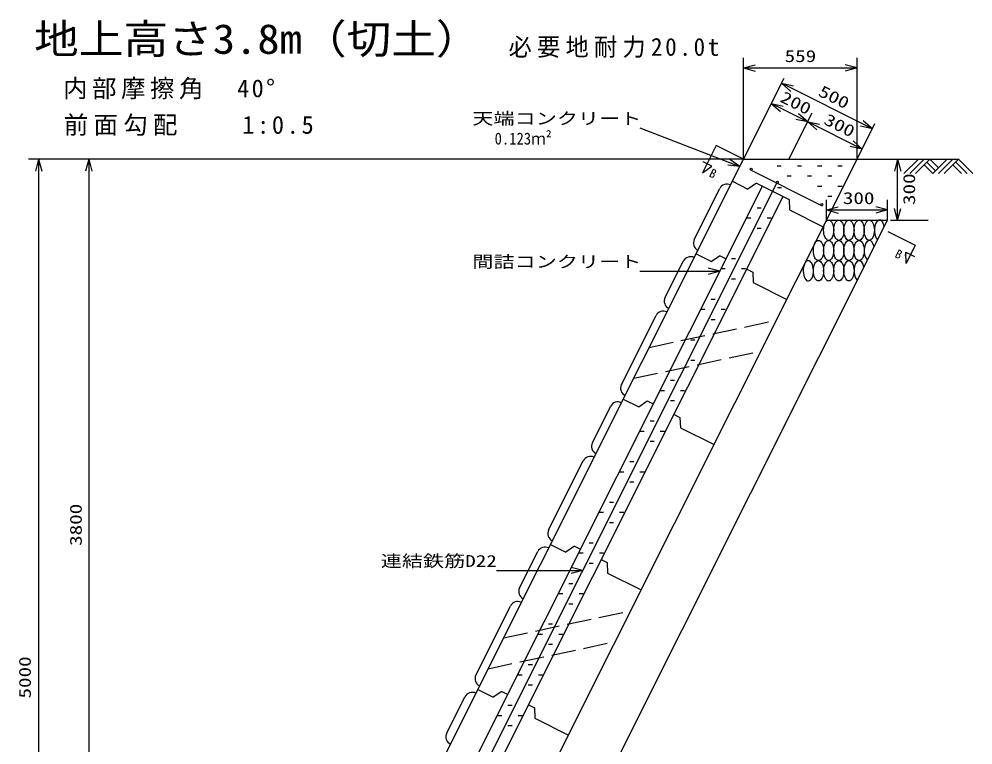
# Model space of a CAD drawing. Units: millimetres, scale not verified. Extents: x -10580 to 10511, y -7658 to 7278.
# Drawn here: x 5814 to 10511, y -4775 to -1200 of the extents above; entities that cross this region are included whole.
import ezdxf
from ezdxf.enums import TextEntityAlignment as Align

# ---------------------------------------------------------------- set-up
doc = ezdxf.new("R2010")
doc.units = ezdxf.units.MM
doc.header["$LTSCALE"] = 40
doc.linetypes.add('DASHED3', pattern=[4, 3, -1])
doc.layers.add('0-0', color=7, linetype='Continuous')
doc.layers.add('0-4', color=7, linetype='Continuous')
doc.styles.add('ＭＳ ゴシック', font='')
doc.styles.get('ＭＳ ゴシック').set_extended_font_data('MS Gothic')

msp = doc.modelspace()

# ---------------------------------------------------------------- linework, layer by layer
at = {"layer": '0-0'}
for p, q in [((9381.37, -1890.2), (9381.37, -1390.2)), ((9940.61, -1890.2), (9940.61, -1390.2)), ((9381.37, -1440.2), (9439.32, -1424.67)), ((9381.37, -1440.2), (9940.61, -1440.2)), ((9381.37, -1440.2), (9439.32, -1455.73)), ((9940.61, -1440.2), (9882.66, -1424.67)), ((9940.61, -1440.2), (9882.66, -1455.73)), ((9381.37, -1890.2), (9581.81, -1490.2)), ((10015.78, -1740.2), (9568.78, -1516.2)), ((9568.78, -1516.2), (9627.55, -1528.29)), ((9568.78, -1516.2), (9613.64, -1556.05)), ((9518.19, -1615.96), (9576.96, -1628.05)), ((9518.19, -1615.96), (9563.05, -1655.81)), ((9605.07, -1890.2), (9719.88, -1661.1)), ((9697.47, -1705.81), (9652.62, -1665.96)), ((8871.12, -1736.3), (9363.17, -1926.5)), ((9697.47, -1705.81), (9638.7, -1693.73)), ((9697.47, -1705.81), (9756.24, -1717.89)), ((9697.47, -1705.81), (9742.33, -1745.66)), ((9940.61, -1890.2), (10028.81, -1714.2)), ((10015.78, -1740.2), (9957.01, -1728.12)), ((10015.78, -1740.2), (9970.92, -1700.35)), ((9965.67, -1840.2), (9906.9, -1828.12)), ((9965.67, -1840.2), (9920.81, -1800.35)), ((9381.37, -1890.2), (5860, -1890.2)), ((5910, -1890.2), (5894.47, -1948.16)), ((5910, -1890.2), (5925.53, -1948.16)), ((5910, -1890.2), (5910, -6890.2)), ((6157.05, -1890.2), (6141.52, -1948.16)), ((6157.05, -1890.2), (6172.58, -1948.16)), ((6157.05, -1890.2), (6157.05, -5890.2)), ((9363.17, -1926.5), (9303.52, -1920.09)), ((9363.17, -1926.5), (9314.72, -1891.12)), ((9546.5, -1922.71), (9566.5, -1922.71)), ((9646.5, -1922.71), (9666.5, -1922.71)), ((9746.5, -1922.71), (9766.5, -1922.71)), ((9846.5, -1922.71), (9866.5, -1922.71)), ((9940.61, -1890.2), (10440.36, -1890.2)), ((10140.27, -1890.2), (10124.75, -1948.16)), ((10140.27, -2190.2), (10140.27, -1890.2)), ((10140.27, -1890.2), (10155.8, -1948.16)), ((10242.38, -1890.2), (10171.67, -1960.91)), ((10270.66, -1890.2), (10199.95, -1960.91)), ((10298.94, -1890.2), (10228.23, -1960.91)), ((10270.66, -1918.48), (10313.08, -1960.91)), ((10284.8, -1904.34), (10327.23, -1946.77)), ((10298.94, -1890.2), (10341.37, -1932.63)), ((10383.79, -1890.2), (10313.08, -1960.91)), ((10412.08, -1890.2), (10341.37, -1960.91)), ((10440.36, -1890.2), (10369.65, -1960.91)), ((10412.08, -1918.48), (10454.5, -1960.91)), ((10426.22, -1904.34), (10482.79, -1960.91)), ((10440.36, -1890.2), (10511.07, -1960.91)), ((9596.5, -1972.71), (9616.5, -1972.71)), ((9696.5, -1972.71), (9716.5, -1972.71)), ((9796.5, -1972.71), (9816.5, -1972.71)), ((9548.2, -2029.11), (9568.2, -2029.11)), ((9746.5, -2022.71), (9766.5, -2022.71)), ((9846.5, -2022.71), (9866.5, -2022.71)), ((9790.28, -2190.2), (9790.28, -2090.2)), ((9796.5, -2072.71), (9816.5, -2072.71)), ((10090.28, -2190.2), (10090.28, -2090.2)), ((9448.2, -2129.11), (9468.2, -2129.11)), ((9548.2, -2129.11), (9549.11, -2129.11)), ((9790.28, -2140.2), (9848.23, -2124.67)), ((9790.28, -2140.2), (10090.28, -2140.2)), ((9790.28, -2140.2), (9848.23, -2155.73)), ((10090.28, -2140.2), (10032.32, -2124.67)), ((10090.28, -2140.2), (10032.32, -2155.73)), ((10140.27, -2190.2), (10124.75, -2132.25)), ((10140.27, -2190.2), (10155.8, -2132.25)), ((9398.2, -2179.11), (9418.2, -2179.11)), ((9498.2, -2179.11), (9518.2, -2179.11)), ((10105.28, -2190.2), (10290.27, -2190.2)), ((9448.2, -2229.11), (9468.2, -2229.11)), ((9498.2, -2229.11), (9498.99, -2229.11)), ((9321.58, -2379.11), (9341.58, -2379.11)), ((8871.12, -2441.67), (9264.96, -2441.67)), ((9264.96, -2441.67), (9207.01, -2426.14)), ((9264.96, -2441.67), (9207.01, -2457.19)), ((9271.58, -2429.1), (9291.58, -2429.1)), ((9371.58, -2429.1), (9391.58, -2429.1)), ((9321.58, -2479.1), (9341.58, -2479.1)), ((9371.58, -2479.1), (9372.15, -2479.1)), ((9221.58, -2579.11), (9241.58, -2579.11)), ((9171.58, -2629.11), (9191.58, -2629.11)), ((9271.58, -2629.11), (9291.58, -2629.11)), ((9221.58, -2679.11), (9241.58, -2679.11)), ((9271.58, -2679.11), (9272.15, -2679.11)), ((9121.58, -2779.11), (9141.58, -2779.11)), ((9121.58, -2879.11), (9141.58, -2879.11)), ((9021.58, -2979.11), (9041.58, -2979.11)), ((8971.58, -3029.11), (8991.58, -3029.11)), ((9071.58, -3029.11), (9091.58, -3029.11)), ((9021.58, -3079.11), (9041.58, -3079.11)), ((9071.58, -3079.11), (9072.15, -3079.11)), ((8921.58, -3179.11), (8941.58, -3179.11)), ((8871.58, -3229.11), (8891.58, -3229.11)), ((8971.58, -3229.11), (8991.58, -3229.11)), ((8921.58, -3279.11), (8941.58, -3279.11)), ((8971.58, -3279.11), (8972.15, -3279.11)), ((8821.58, -3379.11), (8841.58, -3379.11)), ((8771.58, -3429.11), (8791.58, -3429.11)), ((8871.58, -3429.11), (8891.58, -3429.11)), ((8821.58, -3479.11), (8841.58, -3479.11)), ((8871.58, -3479.11), (8872.15, -3479.11)), ((8721.58, -3579.11), (8741.58, -3579.11)), ((8671.58, -3629.11), (8691.58, -3629.11)), ((8771.58, -3629.11), (8791.58, -3629.11)), ((8721.58, -3679.11), (8741.58, -3679.11)), ((8771.58, -3679.11), (8772.15, -3679.11)), ((8621.57, -3779.11), (8641.58, -3779.11)), ((8721.58, -3779.11), (8722.26, -3779.11)), ((8571.57, -3829.11), (8591.57, -3829.11)), ((8671.58, -3829.11), (8691.58, -3829.11)), ((8621.57, -3879.11), (8641.58, -3879.11)), ((8671.58, -3879.11), (8672.14, -3879.11)), ((8165.11, -3915.67), (8590.07, -3915.67)), ((8590.07, -3915.67), (8532.11, -3900.14)), ((8590.07, -3915.67), (8532.11, -3931.2)), ((8521.58, -3979.11), (8541.57, -3979.11)), ((8621.57, -3979.11), (8622.03, -3979.11)), ((8471.57, -4029.11), (8491.58, -4029.11)), ((8571.57, -4029.11), (8591.57, -4029.11)), ((8521.58, -4079.11), (8541.57, -4079.11)), ((8571.57, -4079.11), (8571.92, -4079.11)), ((8421.57, -4179.11), (8441.57, -4179.11)), ((8521.58, -4179.11), (8521.81, -4179.11)), ((8371.58, -4229.11), (8391.57, -4229.11)), ((8471.57, -4229.11), (8491.58, -4229.11)), ((8421.57, -4279.11), (8441.57, -4279.11)), ((8471.57, -4279.11), (8471.7, -4279.11)), ((8321.57, -4379.12), (8341.58, -4379.12)), ((8421.57, -4379.12), (8421.58, -4379.12)), ((8271.58, -4429.12), (8291.57, -4429.12)), ((8371.58, -4429.12), (8391.58, -4429.12)), ((8321.57, -4479.11), (8341.58, -4479.11)), ((8221.58, -4579.12), (8241.58, -4579.12)), ((8171.57, -4629.12), (8191.58, -4629.12)), ((8271.58, -4629.12), (8291.57, -4629.12)), ((8221.58, -4679.12), (8241.58, -4679.12))]:
    msp.add_line(p, q, dxfattribs=at)
at = {"layer": '0-0', "color": 3}
for p, q in [((9247.26, -1823), (9180.06, -1957.1)), ((9381.37, -1890.2), (9247.26, -1823))]:
    msp.add_line(p, q, dxfattribs=at)
at = {"layer": '0-0', "color": 2}
for p, q in [((7176.44, -6290.2), (9381.37, -1890.2)), ((7623.44, -6514.2), (9940.6, -1890.2)), ((9381.37, -1890.2), (9940.61, -1890.2)), ((9326.9, -1998.88), (9402.9, -2036.96)), ((9445.4, -2007.92), (9402.9, -2036.96)), ((9445.4, -2007.92), (9606.33, -2088.57)), ((7304.29, -6354.27), (9474.91, -2022.71)), ((9138.82, -2284.92), (9264.26, -2034.6)), ((7406.2, -6405.34), (9576.83, -2073.78)), ((9606.33, -2088.57), (9608.52, -2140)), ((9608.52, -2140), (9773.9, -2222.87)), ((8333.37, -5696.17), (10090.28, -2190.2)), ((9790.28, -2190.2), (10090.28, -2190.2)), ((8995.45, -2571.01), (9085.06, -2392.21)), ((9147.7, -2356.49), (9223.69, -2394.57)), ((9266.23, -2365.55), (9223.69, -2394.57)), ((9266.23, -2365.55), (9295.73, -2380.33)), ((9397.59, -2431.38), (9427.09, -2446.16)), ((9427.09, -2446.16), (9429.31, -2497.61)), ((9429.31, -2497.61), (9594.69, -2580.48)), ((8780.4, -3000.14), (8950.65, -2660.41)), ((8789.29, -3071.71), (8865.28, -3109.79)), ((8865.28, -3109.79), (8907.82, -3080.77)), ((8907.82, -3080.77), (8937.33, -3095.56)), ((8637.04, -3286.23), (8726.64, -3107.43)), ((9039.19, -3146.6), (9068.69, -3161.39)), ((9068.69, -3161.39), (9070.9, -3212.83)), ((9070.9, -3212.83), (9236.28, -3295.7)), ((8421.99, -3715.37), (8592.24, -3375.64)), ((8430.88, -3786.93), (8506.87, -3825.01)), ((8549.4, -3795.99), (8506.87, -3825.01)), ((8549.4, -3795.99), (8578.91, -3810.78)), ((8278.63, -4001.45), (8368.23, -3822.65)), ((8680.78, -3861.83), (8710.29, -3876.61)), ((8710.29, -3876.61), (8712.49, -3928.05)), ((8712.49, -3928.05), (8877.87, -4010.93)), ((8063.58, -4430.59), (8233.83, -4090.85)), ((8072.47, -4502.15), (8148.46, -4540.23)), ((7920.22, -4716.68), (8009.82, -4537.87)), ((8190.98, -4511.21), (8148.46, -4540.23)), ((8190.98, -4511.21), (8220.48, -4525.99)), ((8322.38, -4577.05), (8351.89, -4591.84)), ((8351.89, -4591.84), (8354.08, -4643.27)), ((8354.08, -4643.27), (8519.46, -4726.15))]:
    msp.add_line(p, q, dxfattribs=at)
at = {"layer": '0-0', "color": 5}
for p, q in [((9411.93, -1940.81), (9769.54, -2120.02)), ((7355.24, -6379.81), (9546.03, -2008.01))]:
    msp.add_line(p, q, dxfattribs=at)
at = {"layer": '0-0', "linetype": 'DASHED3'}
for p, q in [((8916.97, -2816.9), (9543.17, -2683.3)), ((8840.8, -2968.89), (9467.01, -2835.28)), ((8200.15, -4247.35), (8826.35, -4113.74)), ((8123.99, -4399.34), (8750.19, -4265.73))]:
    msp.add_line(p, q, dxfattribs=at)
at = {"layer": '0-0'}
msp.add_lwpolyline([(9965.67, -1840.2), (9697.47, -1705.81), (9518.19, -1615.96)], dxfattribs=at)
at = {"layer": '0-0', "color": 3}
for points in [[(9180.06, -1957.1), (9225.35, -1924.09), (9182.23, -1903.29)], [(10092.78, -2246.7), (10226.89, -2313.91), (10182.09, -2403.31), (10181.42, -2347.27), (10223.89, -2369.36)]]:
    msp.add_lwpolyline(points, dxfattribs=at)
at = {"layer": '0-0', "color": 5}
for centre in [(9418.63, -1938.58), (9548.27, -2003.54), (9767.3, -2113.3)]:
    msp.add_circle(centre, 5, dxfattribs=at)
at = {"layer": '0-0', "color": 2}
for centre, start, end in [((9300.02, -2052.52), 63.38333, 153.38376), ((9174.58, -2302.85), 153.38383, 243.384), ((9120.82, -2410.13), 63.38333, 153.38376), ((9031.22, -2588.93), 153.38383, 243.384), ((8986.41, -2678.33), 63.38148, 153.38376), ((8816.17, -3018.07), 153.38359, 243.38434), ((8762.41, -3125.35), 63.38333, 153.38376), ((8672.8, -3304.15), 153.38383, 243.384), ((8628, -3393.56), 63.38148, 153.38376), ((8457.76, -3733.29), 153.38359, 243.38434), ((8404, -3840.57), 63.38333, 153.38376), ((8314.39, -4019.38), 153.38383, 243.384), ((8269.59, -4108.78), 63.38148, 153.38376), ((8099.35, -4448.51), 153.38359, 243.38434), ((8045.58, -4555.79), 63.38333, 153.38376), ((7955.98, -4734.6), 153.38383, 243.384)]:
    msp.add_arc(centre, 40, start, end, dxfattribs=at)
at = {"layer": '0-0'}
for centre in [(9800.65, -2239.71), (9850.65, -2239.71), (9900.65, -2239.71), (9950.65, -2239.71), (10000.65, -2239.71), (9750.65, -2339.71), (9800.65, -2339.71), (9850.65, -2339.71), (9900.65, -2339.71), (9950.65, -2339.71), (9750.65, -2439.71), (9800.65, -2439.71), (9850.65, -2439.71), (9900.65, -2439.71)]:
    msp.add_ellipse(centre, major_axis=(0, 50), ratio=0.5, dxfattribs=at)
for centre, start_param, end_param in [((10050.65, -2239.71), 5.0647209, 9.0702305), ((10000.65, -2339.71), 5.0682057, 9.0667359), ((9700.65, -2439.71), 1.4206502, 7.7038329), ((9950.65, -2439.71), 5.0716462, 9.0632807)]:
    msp.add_ellipse(centre, major_axis=(0, 50), ratio=0.5, start_param=start_param, end_param=end_param, dxfattribs=at)

# ---------------------------------------------------------------- texts
at = {"layer": '0-0', "color": 3, "style": 'ＭＳ ゴシック', "width": 1.1}
msp.add_text('地上高さ3.8m（切土）', height=146.6, dxfattribs=at).set_placement((5888.3, -1415.07), align=Align.BOTTOM_LEFT)
at = {"layer": '0-0', "style": 'ＭＳ ゴシック', "width": 1.3}
for s, p in [('559', (9583.95, -1429.19)), ('天端コンクリート', (8046.12, -1736.3)), ('300', (9870.64, -2128.59)), ('間詰コンクリート', (8046.12, -2441.67)), ('連結鉄筋D22', (7595.11, -3915.67))]:
    msp.add_text(s, height=58.65, dxfattribs=at).set_placement(p, align=Align.BOTTOM_LEFT)
for s, rotation, p in [('500', 333.384, (9736.8, -1590.99)), ('200', 333.384, (9548.74, -1619.92)), ('300', 333.384, (9763.92, -1730.22)), ('300', 90, (10243.79, -2115.63)), ('3800', 90, (6140.51, -3794.47)), ('5000', 90, (5889.78, -4546.13))]:
    msp.add_text(s, height=58.65, rotation=rotation, dxfattribs=at).set_placement(p, align=Align.BOTTOM_LEFT)
at = {"layer": '0-0', "color": 4, "style": 'ＭＳ ゴシック'}
for s, p in [('B', (9202.1, -1984.94)), ("B'", (10116.48, -2382.8))]:
    msp.add_text(s, height=43.99, rotation=333.384, dxfattribs=at).set_placement(p, align=Align.BOTTOM_LEFT)
at = {"layer": '0-0', "char_height": 87.98, "attachment_point": 7, "style": 'ＭＳ ゴシック'}
for s, insert in [('\\T1.23;\\W0.95;必要地耐力20.0t', (8224.62, -1390.9)), ('\\T1.19;\u3000内部摩擦角\u300040°', (5888.3, -1595.07)), ('\\T1.22;\u3000前面勾配\u3000\u30001:0.5', (5888.3, -1775.07))]:
    msp.add_mtext(s, dxfattribs=dict(at, insert=insert))
at = {"layer": '0-4', "style": 'ＭＳ ゴシック', "width": 0.9}
msp.add_text('0.123ｍ²', height=58.65, dxfattribs=at).set_placement((8155.97, -1835.37), align=Align.BOTTOM_LEFT)

doc.saveas('drawing.dxf')
